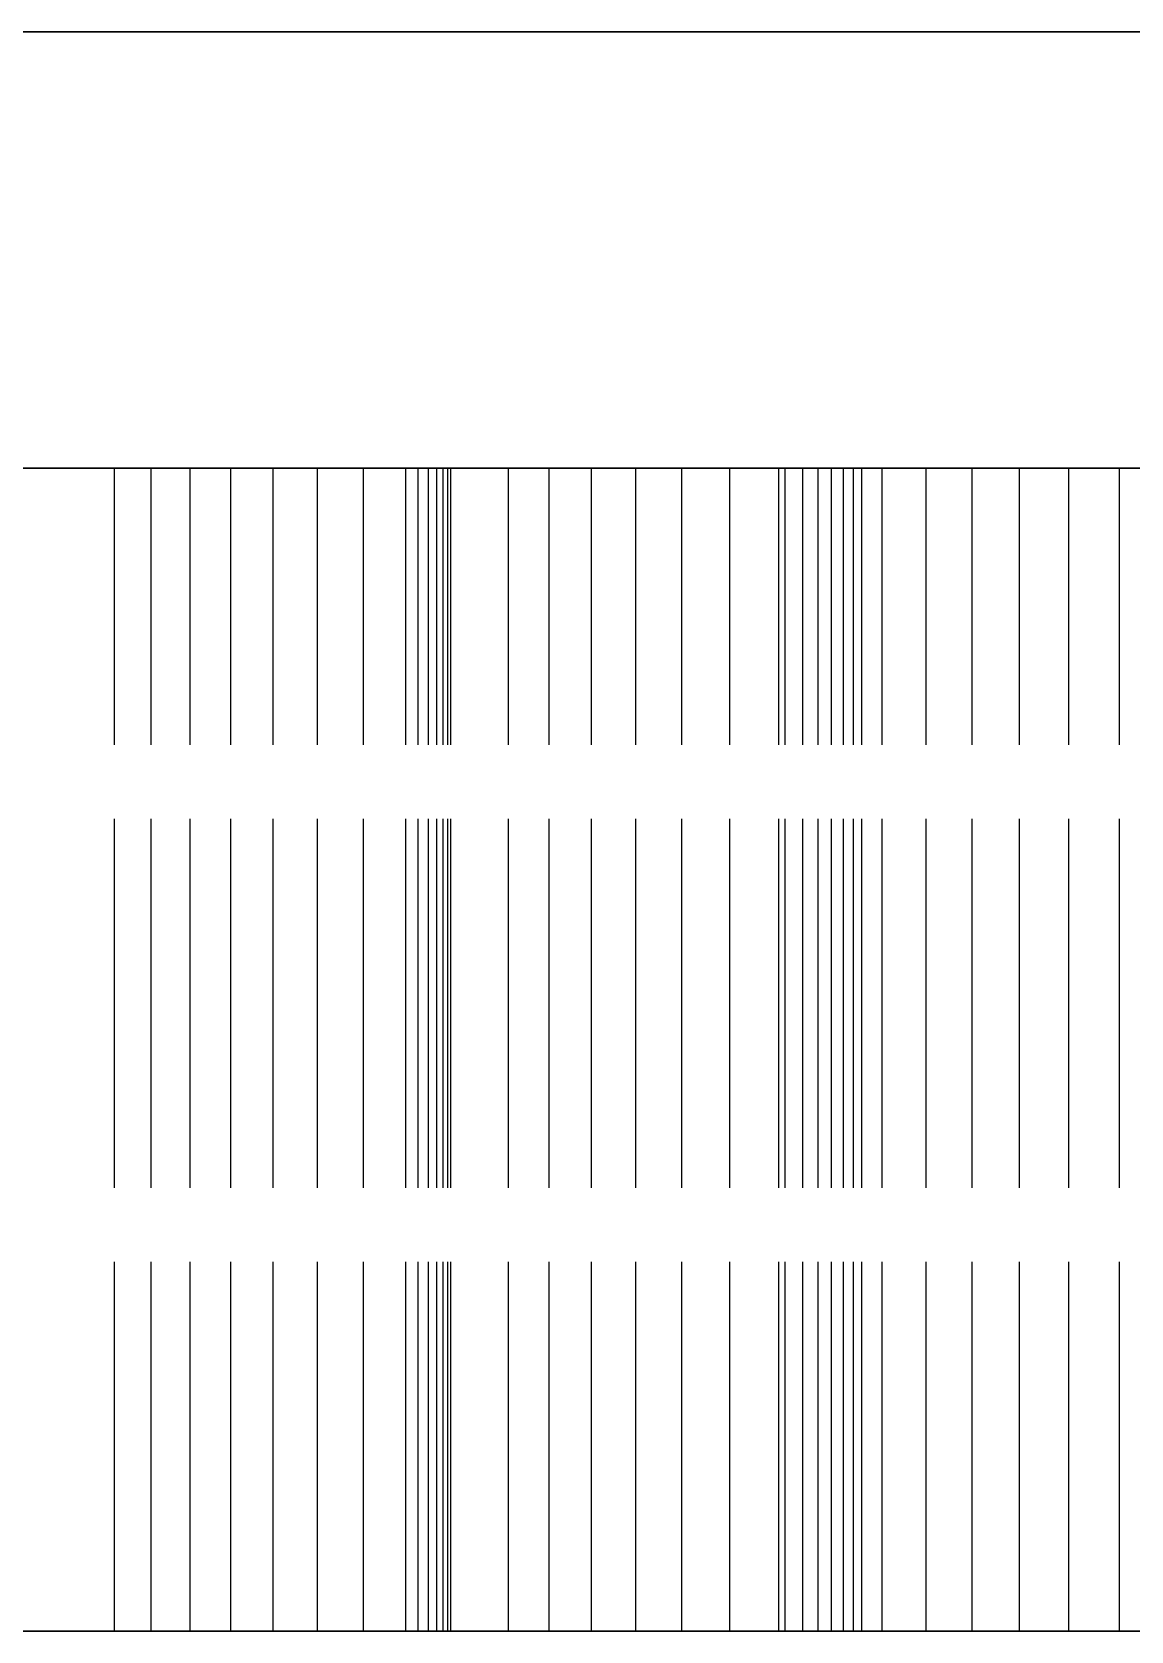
# Model space of a CAD drawing. Header units: millimetres. Extents: x -25 to 127, y -20 to 120.
# Drawn here: x 6.56 to 10.35, y 113.5 to 119 of the extents above; entities that cross this region are included whole.
import ezdxf

# ---------------------------------------------------------------- set-up
doc = ezdxf.new("R2010")
doc.units = ezdxf.units.MM
doc.linetypes.add('DASHED', pattern=[1.524, 1.27, -0.254])
doc.layers.add('HIDDEN', color=8, linetype='DASHED')
doc.layers.add('VISIBLE', color=7, linetype='CONTINUOUS')

msp = doc.modelspace()

# ---------------------------------------------------------------- linework, layer by layer
at = {"layer": 'HIDDEN'}
for points in [[(6.47619, 119), (7.2381, 119), (8, 119), (8.7619, 119), (9.52381, 119), (10.28571, 119), (11.04762, 119), (11.80952, 119), (12.57143, 119), (13.33333, 119), (14.09524, 119), (14.85714, 119), (15.61905, 119), (16.38095, 119), (17.14286, 119), (17.90476, 119), (18.66667, 119), (19.42857, 119), (20.19048, 119), (20.95238, 119), (21.71429, 119), (22.47619, 119), (23.2381, 119), (24, 119)], [(22, 117.5), (21.30159, 117.5), (20.60317, 117.5), (19.90476, 117.5), (19.20635, 117.5), (18.50794, 117.5), (17.80952, 117.5), (17.11111, 117.5), (16.4127, 117.5), (15.71429, 117.5), (15.01587, 117.5), (14.31746, 117.5), (13.61905, 117.5), (12.92063, 117.5), (12.22222, 117.5), (11.52381, 117.5), (10.8254, 117.5), (10.12698, 117.5), (9.42857, 117.5), (8.73016, 117.5), (8.03175, 117.5), (7.33333, 117.5), (6.63492, 117.5), (5.93651, 117.5)], [(5.93651, 117.5), (6.63492, 117.5), (7.33333, 117.5), (8.03175, 117.5), (8.73016, 117.5), (9.42857, 117.5), (10.12698, 117.5), (10.8254, 117.5), (11.52381, 117.5), (12.22222, 117.5), (12.92063, 117.5), (13.61905, 117.5), (14.31746, 117.5), (15.01587, 117.5), (15.71429, 117.5), (16.4127, 117.5), (17.11111, 117.5), (17.80952, 117.5), (18.50794, 117.5), (19.20635, 117.5), (19.90476, 117.5), (20.60317, 117.5), (21.30159, 117.5), (22, 117.5)], [(19.125, 117.5), (18.51786, 117.5), (17.91071, 117.5), (17.30357, 117.5), (16.69643, 117.5), (16.08929, 117.5), (15.48214, 117.5), (14.875, 117.5), (14.26786, 117.5), (13.66071, 117.5), (13.05357, 117.5), (12.44643, 117.5), (11.83929, 117.5), (11.23214, 117.5), (10.625, 117.5), (10.01786, 117.5), (9.41071, 117.5), (8.80357, 117.5), (8.19643, 117.5), (7.58929, 117.5), (6.98214, 117.5), (6.375, 117.5)], [(6.375, 117.5), (6.98214, 117.5), (7.58929, 117.5), (8.19643, 117.5), (8.80357, 117.5), (9.41071, 117.5), (10.01786, 117.5), (10.625, 117.5), (11.23214, 117.5), (11.83929, 117.5), (12.44643, 117.5), (13.05357, 117.5), (13.66071, 117.5), (14.26786, 117.5), (14.875, 117.5), (15.48214, 117.5), (16.08929, 117.5), (16.69643, 117.5), (17.30357, 117.5), (17.91071, 117.5), (18.51786, 117.5), (19.125, 117.5)], [(6.84931, 117.5), (6.47908, 117.5)], [(6.47908, 117.5), (6.84931, 117.5)], [(6.97527, 117.5), (6.84931, 117.5)], [(6.84931, 117.5), (6.97527, 117.5)], [(6.84931, 113.5), (6.84931, 117.5)], [(6.84931, 113.5), (6.84931, 117.5)], [(7.10867, 117.5), (6.97527, 117.5)], [(6.97527, 117.5), (7.10867, 117.5)], [(6.97527, 113.5), (6.97527, 117.5)], [(6.97527, 113.5), (6.97527, 117.5)], [(7.24883, 117.5), (7.10867, 117.5)], [(7.10867, 117.5), (7.24883, 117.5)], [(7.10867, 113.5), (7.10867, 117.5)], [(7.10867, 113.5), (7.10867, 117.5)], [(7.39524, 117.5), (7.24883, 117.5)], [(7.24883, 117.5), (7.39524, 117.5)], [(7.24883, 113.5), (7.24883, 117.5)], [(7.24883, 113.5), (7.24883, 117.5)], [(7.54753, 117.5), (7.39524, 117.5)], [(7.39524, 117.5), (7.54753, 117.5)], [(7.39524, 113.5), (7.39524, 117.5)], [(7.39524, 113.5), (7.39524, 117.5)], [(7.7054, 117.5), (7.54753, 117.5)], [(7.54753, 117.5), (7.7054, 117.5)], [(7.54753, 113.5), (7.54753, 117.5)], [(7.54753, 113.5), (7.54753, 117.5)], [(8.00616, 117.5), (7.7054, 117.5)], [(7.7054, 117.5), (8.00616, 117.5)], [(7.7054, 113.5), (7.7054, 117.5)], [(7.7054, 113.5), (7.7054, 117.5)], [(8.20515, 117.5), (7.85159, 117.5)], [(7.85159, 117.5), (7.89421, 117.5)], [(7.89421, 117.5), (7.85159, 117.5)], [(7.85159, 117.5), (8.20515, 117.5)], [(7.85159, 113.5), (7.85159, 117.5)], [(7.85159, 113.5), (7.85159, 117.5)], [(7.89421, 117.5), (7.92944, 117.5)], [(7.92944, 117.5), (7.89421, 117.5)], [(7.89421, 113.5), (7.89421, 117.5)], [(7.89421, 113.5), (7.89421, 117.5)], [(7.92944, 117.5), (7.9579, 117.5)], [(7.9579, 117.5), (7.92944, 117.5)], [(7.92944, 113.5), (7.92944, 117.5)], [(7.92944, 113.5), (7.92944, 117.5)], [(7.9579, 117.5), (7.97998, 117.5)], [(7.97998, 117.5), (7.9579, 117.5)], [(7.9579, 113.5), (7.9579, 117.5)], [(7.9579, 113.5), (7.9579, 117.5)], [(7.97998, 117.5), (7.99599, 117.5)], [(7.99599, 117.5), (7.97998, 117.5)], [(7.97998, 113.5), (7.97998, 117.5)], [(7.97998, 113.5), (7.97998, 117.5)], [(7.99599, 117.5), (8.00616, 117.5)], [(8.00616, 117.5), (7.99599, 117.5)], [(7.99599, 113.5), (7.99599, 117.5)], [(7.99599, 113.5), (7.99599, 117.5)], [(8.00616, 113.5), (8.00616, 117.5)], [(8.00616, 113.5), (8.00616, 117.5)], [(8.34428, 117.5), (8.20515, 117.5)], [(8.20515, 117.5), (8.34428, 117.5)], [(8.20515, 113.5), (8.20515, 117.5)], [(8.20515, 113.5), (8.20515, 117.5)], [(8.49049, 117.5), (8.34428, 117.5)], [(8.34428, 117.5), (8.49049, 117.5)], [(8.34428, 113.5), (8.34428, 117.5)], [(8.34428, 113.5), (8.34428, 117.5)], [(8.6431, 117.5), (8.49049, 117.5)], [(8.49049, 117.5), (8.6431, 117.5)], [(8.49049, 113.5), (8.49049, 117.5)], [(8.49049, 113.5), (8.49049, 117.5)], [(8.80164, 117.5), (8.6431, 117.5)], [(8.6431, 117.5), (8.80164, 117.5)], [(8.6431, 113.5), (8.6431, 117.5)], [(8.6431, 113.5), (8.6431, 117.5)], [(8.96574, 117.5), (8.80164, 117.5)], [(8.80164, 117.5), (8.96574, 117.5)], [(8.80164, 113.5), (8.80164, 117.5)], [(8.80164, 113.5), (8.80164, 117.5)], [(9.13511, 117.5), (8.96574, 117.5)], [(8.96574, 117.5), (9.13511, 117.5)], [(8.96574, 113.5), (8.96574, 117.5)], [(8.96574, 113.5), (8.96574, 117.5)], [(9.42078, 117.5), (9.13511, 117.5)], [(9.13511, 117.5), (9.42078, 117.5)], [(9.13511, 113.5), (9.13511, 117.5)], [(9.13511, 113.5), (9.13511, 117.5)], [(9.49099, 117.5), (9.15711, 117.5)], [(9.15711, 117.5), (9.21708, 117.5)], [(9.21708, 117.5), (9.15711, 117.5)], [(9.15711, 117.5), (9.49099, 117.5)], [(9.15711, 113.5), (9.15711, 117.5)], [(9.15711, 113.5), (9.15711, 117.5)], [(9.21708, 117.5), (9.27004, 117.5)], [(9.27004, 117.5), (9.21708, 117.5)], [(9.21708, 113.5), (9.21708, 117.5)], [(9.21708, 113.5), (9.21708, 117.5)], [(9.27004, 117.5), (9.31656, 117.5)], [(9.31656, 117.5), (9.27004, 117.5)], [(9.27004, 113.5), (9.27004, 117.5)], [(9.27004, 113.5), (9.27004, 117.5)], [(9.31656, 117.5), (9.35702, 117.5)], [(9.35702, 117.5), (9.31656, 117.5)], [(9.31656, 113.5), (9.31656, 117.5)], [(9.31656, 113.5), (9.31656, 117.5)], [(9.35702, 117.5), (9.39169, 117.5)], [(9.39169, 117.5), (9.35702, 117.5)], [(9.35702, 113.5), (9.35702, 117.5)], [(9.35702, 113.5), (9.35702, 117.5)], [(9.39169, 117.5), (9.42078, 117.5)], [(9.42078, 117.5), (9.39169, 117.5)], [(9.39169, 113.5), (9.39169, 117.5)], [(9.39169, 113.5), (9.39169, 117.5)], [(9.42078, 113.5), (9.42078, 117.5)], [(9.42078, 113.5), (9.42078, 117.5)], [(9.6421, 117.5), (9.49099, 117.5)], [(9.49099, 117.5), (9.6421, 117.5)], [(9.49099, 113.5), (9.49099, 117.5)], [(9.49099, 113.5), (9.49099, 117.5)], [(9.79986, 117.5), (9.6421, 117.5)], [(9.6421, 117.5), (9.79986, 117.5)], [(9.6421, 113.5), (9.6421, 117.5)], [(9.6421, 113.5), (9.6421, 117.5)], [(9.96362, 117.5), (9.79986, 117.5)], [(9.79986, 117.5), (9.96362, 117.5)], [(9.79986, 113.5), (9.79986, 117.5)], [(9.79986, 113.5), (9.79986, 117.5)], [(10.13294, 117.5), (9.96362, 117.5)], [(9.96362, 117.5), (10.13294, 117.5)], [(9.96362, 113.5), (9.96362, 117.5)], [(9.96362, 113.5), (9.96362, 117.5)], [(10.30746, 117.5), (10.13294, 117.5)], [(10.13294, 117.5), (10.30746, 117.5)], [(10.13294, 113.5), (10.13294, 117.5)], [(10.13294, 113.5), (10.13294, 117.5)], [(10.48689, 117.5), (10.30746, 117.5)], [(10.30746, 117.5), (10.48689, 117.5)], [(10.30746, 113.5), (10.30746, 117.5)], [(10.30746, 113.5), (10.30746, 117.5)], [(19.125, 113.5), (18.51786, 113.5), (17.91071, 113.5), (17.30357, 113.5), (16.69643, 113.5), (16.08929, 113.5), (15.48214, 113.5), (14.875, 113.5), (14.26786, 113.5), (13.66071, 113.5), (13.05357, 113.5), (12.44643, 113.5), (11.83929, 113.5), (11.23214, 113.5), (10.625, 113.5), (10.01786, 113.5), (9.41071, 113.5), (8.80357, 113.5), (8.19643, 113.5), (7.58929, 113.5), (6.98214, 113.5), (6.375, 113.5)], [(6.375, 113.5), (6.98214, 113.5), (7.58929, 113.5), (8.19643, 113.5), (8.80357, 113.5), (9.41071, 113.5), (10.01786, 113.5), (10.625, 113.5), (11.23214, 113.5), (11.83929, 113.5), (12.44643, 113.5), (13.05357, 113.5), (13.66071, 113.5), (14.26786, 113.5), (14.875, 113.5), (15.48214, 113.5), (16.08929, 113.5), (16.69643, 113.5), (17.30357, 113.5), (17.91071, 113.5), (18.51786, 113.5), (19.125, 113.5)], [(6.84931, 113.5), (6.47908, 113.5)], [(6.47908, 113.5), (6.84931, 113.5)], [(6.97527, 113.5), (6.84931, 113.5)], [(6.84931, 113.5), (6.97527, 113.5)], [(7.10867, 113.5), (6.97527, 113.5)], [(6.97527, 113.5), (7.10867, 113.5)], [(7.24883, 113.5), (7.10867, 113.5)], [(7.10867, 113.5), (7.24883, 113.5)], [(7.39524, 113.5), (7.24883, 113.5)], [(7.24883, 113.5), (7.39524, 113.5)], [(7.54753, 113.5), (7.39524, 113.5)], [(7.39524, 113.5), (7.54753, 113.5)], [(7.7054, 113.5), (7.54753, 113.5)], [(7.54753, 113.5), (7.7054, 113.5)], [(8.00616, 113.5), (7.7054, 113.5)], [(7.7054, 113.5), (8.00616, 113.5)], [(8.20515, 113.5), (7.85159, 113.5)], [(7.85159, 113.5), (7.89421, 113.5)], [(7.89421, 113.5), (7.85159, 113.5)], [(7.85159, 113.5), (8.20515, 113.5)], [(7.89421, 113.5), (7.92944, 113.5)], [(7.92944, 113.5), (7.89421, 113.5)], [(7.92944, 113.5), (7.9579, 113.5)], [(7.9579, 113.5), (7.92944, 113.5)], [(7.9579, 113.5), (7.97998, 113.5)], [(7.97998, 113.5), (7.9579, 113.5)], [(7.97998, 113.5), (7.99599, 113.5)], [(7.99599, 113.5), (7.97998, 113.5)], [(7.99599, 113.5), (8.00616, 113.5)], [(8.00616, 113.5), (7.99599, 113.5)], [(8.34428, 113.5), (8.20515, 113.5)], [(8.20515, 113.5), (8.34428, 113.5)], [(8.49049, 113.5), (8.34428, 113.5)], [(8.34428, 113.5), (8.49049, 113.5)], [(8.6431, 113.5), (8.49049, 113.5)], [(8.49049, 113.5), (8.6431, 113.5)], [(8.80164, 113.5), (8.6431, 113.5)], [(8.6431, 113.5), (8.80164, 113.5)], [(8.96574, 113.5), (8.80164, 113.5)], [(8.80164, 113.5), (8.96574, 113.5)], [(9.13511, 113.5), (8.96574, 113.5)], [(8.96574, 113.5), (9.13511, 113.5)], [(9.42078, 113.5), (9.13511, 113.5)], [(9.13511, 113.5), (9.42078, 113.5)], [(9.49099, 113.5), (9.15711, 113.5)], [(9.15711, 113.5), (9.21708, 113.5)], [(9.21708, 113.5), (9.15711, 113.5)], [(9.15711, 113.5), (9.49099, 113.5)], [(9.21708, 113.5), (9.27004, 113.5)], [(9.27004, 113.5), (9.21708, 113.5)], [(9.27004, 113.5), (9.31656, 113.5)], [(9.31656, 113.5), (9.27004, 113.5)], [(9.31656, 113.5), (9.35702, 113.5)], [(9.35702, 113.5), (9.31656, 113.5)], [(9.35702, 113.5), (9.39169, 113.5)], [(9.39169, 113.5), (9.35702, 113.5)], [(9.39169, 113.5), (9.42078, 113.5)], [(9.42078, 113.5), (9.39169, 113.5)], [(9.6421, 113.5), (9.49099, 113.5)], [(9.49099, 113.5), (9.6421, 113.5)], [(9.79986, 113.5), (9.6421, 113.5)], [(9.6421, 113.5), (9.79986, 113.5)], [(9.96362, 113.5), (9.79986, 113.5)], [(9.79986, 113.5), (9.96362, 113.5)], [(10.13294, 113.5), (9.96362, 113.5)], [(9.96362, 113.5), (10.13294, 113.5)], [(10.30746, 113.5), (10.13294, 113.5)], [(10.13294, 113.5), (10.30746, 113.5)], [(10.48689, 113.5), (10.30746, 113.5)], [(10.30746, 113.5), (10.48689, 113.5)]]:
    msp.add_lwpolyline(points, dxfattribs=at)
at = {"layer": 'VISIBLE'}
msp.add_lwpolyline([(24, 119), (23.2381, 119), (22.47619, 119), (21.71429, 119), (20.95238, 119), (20.19048, 119), (19.42857, 119), (18.66667, 119), (17.90476, 119), (17.14286, 119), (16.38095, 119), (15.61905, 119), (14.85714, 119), (14.09524, 119), (13.33333, 119), (12.57143, 119), (11.80952, 119), (11.04762, 119), (10.28571, 119), (9.52381, 119), (8.7619, 119), (8, 119), (7.2381, 119), (6.47619, 119)], dxfattribs=at)

doc.saveas('drawing.dxf')
